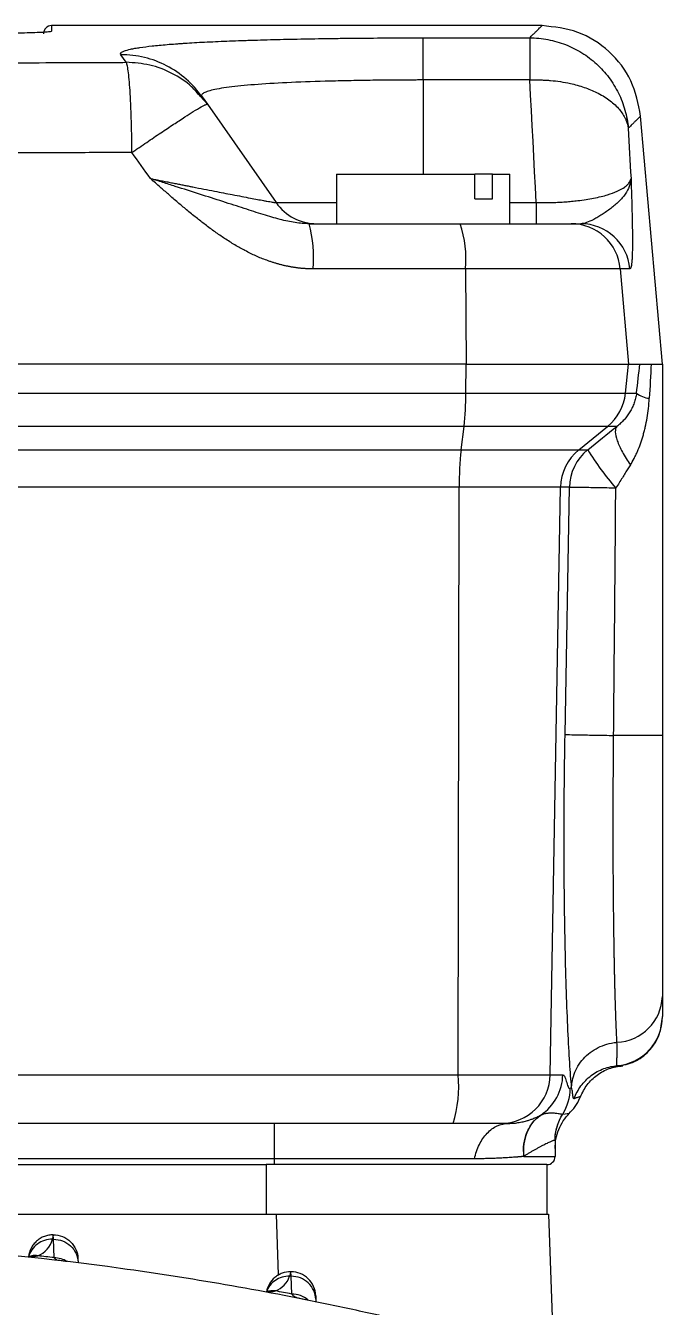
# Model space of a CAD drawing. Header units: millimetres. Extents: x 15 to 1184, y 5 to 836.
# Drawn here: x 357.21 to 376.5, y 621.91 to 660.73 of the extents above; entities that cross this region are included whole.
import ezdxf

# ---------------------------------------------------------------- set-up
doc = ezdxf.new("R2010")
doc.units = ezdxf.units.MM

msp = doc.modelspace()

# ---------------------------------------------------------------- linework, layer by layer
at = {"color": 7, "linetype": 'Continuous', "lineweight": 25}
for p, q in [((372.852, 660.728), (357.997, 660.728)), ((357.997, 660.728), (357.997, 660.557)), ((369.247, 660.359), (372.479, 660.359)), ((372.479, 660.359), (372.479, 659.082)), ((360.256, 659.617), (360.096, 659.847)), ((372.479, 659.082), (369.247, 659.082)), ((369.247, 659.082), (369.247, 656.228)), ((362.714, 658.345), (362.504, 658.58)), ((362.554, 658.574), (362.714, 658.345)), ((362.714, 658.345), (364.799, 655.368)), ((376.497, 650.478), (375.839, 657.991)), ((366.622, 656.228), (366.622, 654.728)), ((366.622, 656.228), (370.819, 656.228)), ((370.819, 655.478), (370.819, 656.228)), ((371.349, 656.228), (370.819, 656.228)), ((371.349, 655.478), (371.349, 656.228)), ((371.349, 656.228), (371.872, 656.228)), ((371.872, 654.728), (371.872, 656.228)), ((364.799, 655.368), (366.622, 655.368)), ((370.819, 655.478), (371.349, 655.478)), ((371.872, 655.368), (372.675, 655.368)), ((372.675, 655.368), (372.675, 654.728)), ((365.797, 654.728), (370.375, 654.728)), ((370.375, 654.728), (373.731, 654.728)), ((373.731, 654.728), (374.023, 654.728)), ((370.529, 653.359), (365.921, 653.359)), ((370.529, 653.359), (370.556, 650.478)), ((375.221, 653.359), (370.529, 653.359)), ((375.221, 653.359), (375.472, 650.478)), ((375.514, 653.359), (375.221, 653.359)), ((370.556, 650.478), (323.938, 650.478)), ((370.546, 649.596), (370.556, 650.478)), ((370.556, 650.478), (375.472, 650.478)), ((375.38, 649.596), (375.472, 650.478)), ((375.472, 650.478), (375.814, 650.478)), ((375.814, 650.478), (376.159, 650.478)), ((376.159, 650.478), (376.497, 650.478)), ((376.497, 650.478), (376.497, 639.229)), ((323.947, 649.596), (370.546, 649.596)), ((370.546, 649.596), (375.38, 649.596)), ((375.38, 649.596), (375.715, 649.596)), ((370.489, 648.587), (324.004, 648.587)), ((370.4, 647.884), (370.489, 648.587)), ((374.834, 648.587), (370.489, 648.587)), ((373.967, 647.884), (374.834, 648.587)), ((375.117, 648.587), (374.834, 648.587)), ((324.094, 647.884), (370.4, 647.884)), ((370.4, 647.884), (373.967, 647.884)), ((373.967, 647.884), (374.234, 647.884)), ((370.342, 646.744), (324.151, 646.744)), ((370.31, 628.952), (370.342, 646.744)), ((373.413, 646.744), (370.342, 646.744)), ((373.103, 628.952), (373.413, 646.744)), ((373.68, 646.744), (373.413, 646.744)), ((373.549, 639.255), (373.68, 646.744)), ((376.497, 639.229), (376.497, 631.32)), ((324.183, 628.952), (370.31, 628.952)), ((370.31, 628.952), (373.103, 628.952)), ((373.103, 628.952), (373.481, 628.952)), ((373.478, 627.762), (373.479, 627.762)), ((373.479, 627.762), (373.683, 627.783)), ((370.155, 627.478), (324.338, 627.478)), ((364.747, 626.407), (364.747, 627.478)), ((371.607, 627.478), (370.155, 627.478)), ((371.831, 627.478), (371.607, 627.478)), ((373.247, 626.961), (373.247, 626.478)), ((364.747, 626.407), (329.747, 626.407)), ((329.997, 626.228), (364.497, 626.228)), ((364.747, 626.228), (364.497, 626.228)), ((364.497, 626.228), (364.497, 624.728)), ((370.805, 626.407), (364.747, 626.407)), ((364.747, 626.228), (364.747, 626.407)), ((372.997, 626.228), (364.747, 626.228)), ((372.304, 626.478), (373.247, 626.478)), ((372.997, 626.228), (372.997, 624.728)), ((329.997, 624.728), (364.497, 624.728)), ((364.497, 624.728), (364.805, 624.728)), ((364.87, 622.888), (364.805, 624.728)), ((364.805, 624.728), (373.05, 624.728)), ((373.05, 624.728), (373.196, 620.554)), ((358.05, 623.968), (358.023, 623.968)), ((358.044, 624.104), (358.047, 624.104)), ((358.05, 623.968), (358.047, 624.104)), ((358.07, 623.413), (358.05, 623.968)), ((358.796, 623.38), (358.8, 623.27)), ((358.8, 623.27), (358.8, 623.264)), ((365.25, 622.848), (365.207, 622.848)), ((365.237, 622.984), (365.247, 622.984)), ((365.25, 622.848), (365.247, 622.984)), ((365.269, 622.309), (365.25, 622.848)), ((365.996, 622.26), (366, 622.15)), ((366, 622.15), (366.002, 622.083))]:
    msp.add_line(p, q, dxfattribs=at)
at = {"color": 7, "linetype": 'Continuous', "lineweight": 25, "flags": 128}
for points in [[(372.675, 655.368), (372.652, 655.832), (372.628, 656.297), (372.604, 656.761), (372.579, 657.225), (372.555, 657.689), (372.53, 658.154), (372.504, 658.618), (372.479, 659.082)], [(375.464, 657.623), (375.475, 657.432), (375.485, 657.241), (375.495, 657.051), (375.506, 656.86), (375.516, 656.67), (375.526, 656.479), (375.536, 656.288), (375.547, 656.098)], [(360.991, 656.098), (360.921, 656.196), (360.851, 656.295), (360.781, 656.393), (360.711, 656.492), (360.641, 656.59), (360.572, 656.689), (360.502, 656.788), (360.432, 656.886)]]:
    msp.add_lwpolyline(points, dxfattribs=at)
at = {"color": 7, "linetype": 'Continuous', "lineweight": 25}
for centre, radius, start, end in [((357.997, 660.478), 0.25, 90, 180), ((366.027, 656.228), 1.5, 215, 270), ((361.827, 653.679), 4.106, 355.5327, 14.807), ((367.203, 653.677), 3.342, 354.5373, 18.3346), ((373.729, 653.231), 1.498, 4.9149, 89.932), ((374.021, 653.23), 1.498, 4.9393, 89.9515), ((361.172, 649.616), 9.374, 353.6981, 359.8774), ((373.887, 649.752), 1.501, 309.096, 354.0327), ((376.179, 650.192), 0.755, 232.0646, 264.0228), ((380.254, 646.816), 9.912, 173.8143, 180.4134), ((374.914, 646.719), 1.501, 129.0998, 179.0211), ((375.18, 646.718), 1.501, 129.0737, 179.0156), ((381.518, 652.322), 8.529, 211.3544, 221.058), ((375.059, 631.37), 1.438, 272.4702, 358.0071), ((374.997, 630.718), 1.5, 274.6782, 359.9999), ((366.65, 628.592), 3.678, 342.3724, 5.6184), ((371.605, 628.976), 1.498, 270.0751, 359.0785), ((372.211, 628.558), 1.496, 327.8304, 359.1284), ((372.997, 626.478), 0.25, 270, 0), ((347.251, 528.816), 95.213, 83.47533, 83.77149), ((364.684, 621.901), 0.51, 79.8272, 111.0454), ((347.256, 528.828), 95.201, 79.09297, 79.39613)]:
    msp.add_arc(centre, radius, start, end, dxfattribs=at)
for centre, major_axis, ratio, start_param, end_param in [((357.314, 624.144), (0.579, 0.46), 0.98345, 4.42166, 5.360409), ((364.517, 623.08), (0.592, 0.44), 0.980734, 4.441333, 5.310814)]:
    msp.add_ellipse(centre, major_axis=major_axis, ratio=ratio, start_param=start_param, end_param=end_param, dxfattribs=at)
for points, knots in [([(357.997, 660.557), (357.997, 660.552), (357.982, 660.548), (357.925, 660.54), (357.882, 660.535), (357.769, 660.527), (357.7, 660.523), (357.537, 660.515), (357.442, 660.512), (357.235, 660.505), (357.122, 660.502), (356.876, 660.496), (356.745, 660.494), (356.475, 660.49), (356.333, 660.489), (356.042, 660.487), (355.895, 660.486), (355.747, 660.486)], [0, 0, 0, 0, 0.125, 0.125, 0.25, 0.25, 0.375, 0.375, 0.5, 0.5, 0.625, 0.625, 0.75, 0.75, 0.875, 0.875, 1, 1, 1, 1]), ([(372.479, 660.359), (372.494, 660.374), (372.525, 660.405), (372.567, 660.446), (372.606, 660.485), (372.654, 660.533), (372.707, 660.586), (372.76, 660.638), (372.8, 660.678), (372.829, 660.707), (372.847, 660.725), (372.85, 660.727), (372.851, 660.728)], [0, 0, 0, 0, 0.063663, 0.12655, 0.188662, 0.25, 0.375003, 0.5, 0.625008, 0.750008, 0.875004, 1, 1, 1, 1]), ([(360.096, 659.847), (360.082, 659.867), (360.084, 659.887), (360.102, 659.906), (360.119, 659.926), (360.152, 659.944), (360.2, 659.963), (360.248, 659.981), (360.312, 659.999), (360.391, 660.017), (360.411, 660.021), (360.432, 660.025), (360.453, 660.03), (360.475, 660.034), (360.498, 660.038), (360.522, 660.043), (360.569, 660.051), (360.62, 660.059), (360.674, 660.067), (360.783, 660.084), (360.905, 660.099), (361.042, 660.114), (361.179, 660.129), (361.329, 660.143), (361.494, 660.157), (361.576, 660.164), (361.662, 660.17), (361.751, 660.177), (361.796, 660.18), (361.841, 660.183), (361.888, 660.187), (361.934, 660.19), (361.981, 660.193), (362.028, 660.196), (362.219, 660.208), (362.42, 660.22), (362.632, 660.231), (362.845, 660.241), (363.068, 660.251), (363.302, 660.261), (363.419, 660.266), (363.539, 660.27), (363.661, 660.275), (363.723, 660.277), (363.785, 660.279), (363.847, 660.281), (363.91, 660.283), (363.973, 660.285), (364.037, 660.287), (364.292, 660.295), (364.554, 660.303), (364.823, 660.309), (365.091, 660.316), (365.366, 660.322), (365.648, 660.327), (365.93, 660.332), (366.219, 660.337), (366.514, 660.341), (366.588, 660.342), (366.662, 660.343), (366.737, 660.344), (366.811, 660.345), (366.886, 660.346), (366.961, 660.346), (367.111, 660.348), (367.261, 660.349), (367.412, 660.351), (367.713, 660.353), (368.017, 660.355), (368.323, 660.357), (368.628, 660.358), (368.936, 660.359), (369.247, 660.359)], [0, 0, 0, 0, 0.00183681, 0.00183681, 0.00183681, 0.00367363, 0.00367363, 0.00367363, 0.00551044, 0.00551044, 0.00551044, 0.00596964, 0.00596964, 0.00596964, 0.00642885, 0.00642885, 0.00642885, 0.00734725, 0.00734725, 0.00734725, 0.00918406, 0.00918406, 0.00918406, 0.01102088, 0.01102088, 0.01102088, 0.01193928, 0.01193928, 0.01193928, 0.01239849, 0.01239849, 0.01239849, 0.01285769, 0.01285769, 0.01285769, 0.0146945, 0.0146945, 0.0146945, 0.01653132, 0.01653132, 0.01653132, 0.01744972, 0.01744972, 0.01744972, 0.01790893, 0.01790893, 0.01790893, 0.01836813, 0.01836813, 0.01836813, 0.02020494, 0.02020494, 0.02020494, 0.02204175, 0.02204175, 0.02204175, 0.02387857, 0.02387857, 0.02387857, 0.02433777, 0.02433777, 0.02433777, 0.02479697, 0.02479697, 0.02479697, 0.02571538, 0.02571538, 0.02571538, 0.02755219, 0.02755219, 0.02755219, 0.02938901, 0.02938901, 0.02938901, 0.02938901]), ([(369.247, 659.082), (369.247, 659.27), (369.247, 659.443), (369.247, 659.596), (369.247, 659.749), (369.247, 659.882), (369.247, 659.993), (369.247, 660.103), (369.247, 660.19), (369.247, 660.251), (369.247, 660.313), (369.247, 660.349), (369.247, 660.359)], [0, 0, 0, 0, 0.25, 0.25, 0.25, 0.5, 0.5, 0.5, 0.75, 0.75, 0.75, 1, 1, 1, 1]), ([(372.479, 660.359), (372.664, 660.358), (372.849, 660.341), (373.031, 660.306), (373.213, 660.272), (373.391, 660.221), (373.564, 660.153), (373.736, 660.086), (373.903, 660.003), (374.06, 659.905), (374.217, 659.807), (374.365, 659.695), (374.502, 659.569), (374.638, 659.444), (374.763, 659.306), (374.874, 659.158), (374.986, 659.01), (375.083, 658.852), (375.165, 658.686), (375.247, 658.52), (375.314, 658.346), (375.364, 658.168), (375.414, 657.99), (375.448, 657.807), (375.464, 657.623)], [0, 0, 0, 0, 0.125, 0.125, 0.125, 0.25, 0.25, 0.25, 0.375, 0.375, 0.375, 0.5, 0.5, 0.5, 0.625, 0.625, 0.625, 0.75, 0.75, 0.75, 0.875, 0.875, 0.875, 1, 1, 1, 1]), ([(334.237, 659.617), (334.554, 659.615), (335.173, 659.613), (336.256, 659.609), (338.106, 659.602), (341.823, 659.592), (347.247, 659.586), (352.671, 659.592), (356.465, 659.602), (358.361, 659.609), (359.444, 659.613), (359.986, 659.616), (360.256, 659.617)], [0, 0, 0, 0, 0.0366655, 0.07143, 0.1250025, 0.2500039, 0.4999999, 0.749996, 0.8749975, 0.9374987, 0.9687494, 1, 1, 1, 1]), ([(362.554, 658.574), (362.416, 658.77), (362.255, 658.95), (362.075, 659.108), (361.894, 659.266), (361.695, 659.402), (361.482, 659.512), (361.269, 659.622), (361.043, 659.707), (360.81, 659.763), (360.577, 659.819), (360.336, 659.848), (360.096, 659.847)], [0, 0, 0, 0, 0.25, 0.25, 0.25, 0.5, 0.5, 0.5, 0.75, 0.75, 0.75, 1, 1, 1, 1]), ([(360.432, 656.886), (360.43, 657.062), (360.427, 657.236), (360.424, 657.406), (360.421, 657.577), (360.416, 657.743), (360.411, 657.902), (360.406, 658.062), (360.4, 658.215), (360.393, 658.359), (360.387, 658.503), (360.379, 658.638), (360.372, 658.761), (360.364, 658.885), (360.355, 658.998), (360.346, 659.098), (360.337, 659.198), (360.328, 659.285), (360.318, 659.357), (360.308, 659.43), (360.298, 659.489), (360.288, 659.532), (360.277, 659.576), (360.267, 659.604), (360.256, 659.617)], [0, 0, 0, 0, 0.125, 0.125, 0.125, 0.25, 0.25, 0.25, 0.375, 0.375, 0.375, 0.5, 0.5, 0.5, 0.625, 0.625, 0.625, 0.75, 0.75, 0.75, 0.875, 0.875, 0.875, 1, 1, 1, 1]), ([(362.504, 658.58), (362.418, 658.683), (362.178, 658.971), (361.652, 659.303), (360.978, 659.57), (360.497, 659.601), (360.256, 659.617)], [0, 0, 0, 0, 0.157478, 0.438331, 0.719183, 1, 1, 1, 1]), ([(369.247, 659.082), (369.191, 659.082), (369.086, 659.082), (368.935, 659.081), (368.799, 659.081), (368.678, 659.081), (368.489, 659.08), (368.228, 659.078), (367.78, 659.073), (367.229, 659.065), (366.375, 659.047), (365.375, 659.014), (364.339, 658.959), (363.501, 658.886), (363.002, 658.812), (362.732, 658.744), (362.621, 658.7), (362.567, 658.662), (362.544, 658.633), (362.538, 658.604), (362.548, 658.584), (362.554, 658.574)], [0, 0, 0, 0, 0.015187, 0.029035, 0.041544, 0.052714, 0.062546, 0.093835, 0.125086, 0.187731, 0.250131, 0.375415, 0.499946, 0.623438, 0.749818, 0.810861, 0.874912, 0.905984, 0.937459, 0.968774, 1, 1, 1, 1]), ([(372.479, 659.082), (372.521, 659.083), (372.605, 659.086), (372.731, 659.086), (372.856, 659.083), (372.983, 659.077), (373.168, 659.063), (373.415, 659.034), (373.685, 658.984), (373.924, 658.924), (374.196, 658.84), (374.532, 658.702), (374.825, 658.528), (375.034, 658.36), (375.166, 658.228), (375.28, 658.084), (375.355, 657.957), (375.407, 657.841), (375.442, 657.738), (375.457, 657.663), (375.464, 657.623)], [0, 0, 0, 0, 0.028397, 0.056703, 0.085104, 0.113778, 0.142892, 0.212758, 0.285746, 0.338095, 0.392931, 0.500035, 0.624938, 0.684913, 0.749976, 0.809105, 0.87498, 0.910801, 0.952474, 1, 1, 1, 1]), ([(360.432, 656.886), (360.449, 656.898), (360.486, 656.924), (360.561, 656.976), (360.694, 657.067), (360.952, 657.245), (361.308, 657.487), (361.631, 657.701), (361.868, 657.856), (362.076, 657.99), (362.317, 658.142), (362.479, 658.238), (362.567, 658.287), (362.607, 658.308), (362.645, 658.327), (362.679, 658.342), (362.705, 658.35), (362.711, 658.347), (362.714, 658.345)], [0, 0, 0, 0, 0.01433, 0.031269, 0.062536, 0.125054, 0.249967, 0.374914, 0.433435, 0.499992, 0.611857, 0.749873, 0.779246, 0.813546, 0.852772, 0.896924, 0.946, 1, 1, 1, 1]), ([(375.839, 657.99), (375.839, 657.989), (375.838, 657.989), (375.832, 657.983), (375.823, 657.974), (375.809, 657.96), (375.792, 657.944), (375.771, 657.923), (375.74, 657.892), (375.695, 657.848), (375.63, 657.785), (375.555, 657.711), (375.495, 657.652), (375.464, 657.623)], [0, 0, 0, 0, 0.07142, 0.142842, 0.214266, 0.285694, 0.357125, 0.42856, 0.5, 0.624985, 0.75, 0.873596, 1, 1, 1, 1]), ([(360.432, 656.886), (360.087, 656.885), (359.398, 656.882), (358.367, 656.878), (357.339, 656.875), (356.314, 656.871), (355.293, 656.869), (354.275, 656.866), (353.261, 656.864), (352.25, 656.862), (351.243, 656.861), (350.239, 656.859), (349.238, 656.859), (348.241, 656.858), (346.48, 656.858), (343.95, 656.859), (341.232, 656.864), (339.072, 656.869), (337.454, 656.874), (335.777, 656.879), (334.64, 656.884), (334.062, 656.886)], [0, 0, 0, 0, 0.039275, 0.078414, 0.117418, 0.156286, 0.195019, 0.233616, 0.272078, 0.310404, 0.348595, 0.38665, 0.424569, 0.462353, 0.500001, 0.624786, 0.75, 0.809127, 0.870503, 0.934127, 1, 1, 1, 1]), ([(360.991, 656.098), (361.047, 656.086), (361.157, 656.064), (361.319, 656.032), (361.475, 656.001), (361.624, 655.972), (361.767, 655.943), (361.904, 655.916), (362.034, 655.891), (362.158, 655.866), (362.461, 655.806), (362.911, 655.718), (363.502, 655.603), (364.014, 655.506), (364.344, 655.443), (364.52, 655.412), (364.607, 655.396), (364.679, 655.384), (364.734, 655.375), (364.772, 655.369), (364.796, 655.366), (364.798, 655.367), (364.799, 655.368)], [0, 0, 0, 0, 0.0322926, 0.0634538, 0.0934847, 0.1223863, 0.1501598, 0.1768066, 0.202328, 0.2267254, 0.2500007, 0.3829077, 0.4999035, 0.6318144, 0.7494393, 0.787141, 0.8239899, 0.8601094, 0.8956304, 0.9306902, 0.9654313, 1, 1, 1, 1]), ([(365.797, 654.728), (365.659, 654.728), (365.519, 654.74), (365.373, 654.763), (365.227, 654.785), (365.076, 654.817), (364.915, 654.859), (364.834, 654.88), (364.751, 654.903), (364.667, 654.928), (364.582, 654.952), (364.495, 654.979), (364.405, 655.006), (364.315, 655.034), (364.222, 655.064), (364.126, 655.095), (364.031, 655.125), (363.932, 655.157), (363.83, 655.19), (363.727, 655.223), (363.622, 655.257), (363.514, 655.292), (363.406, 655.327), (363.295, 655.363), (363.182, 655.4), (362.955, 655.473), (362.72, 655.548), (362.479, 655.625), (362.238, 655.702), (361.992, 655.78), (361.743, 655.859), (361.619, 655.898), (361.493, 655.938), (361.368, 655.978), (361.305, 655.998), (361.243, 656.018), (361.18, 656.038), (361.148, 656.048), (361.117, 656.058), (361.085, 656.068), (361.054, 656.078), (361.022, 656.088), (360.991, 656.098)], [0.00227838, 0.00227838, 0.00227838, 0.00227838, 0.00371263, 0.00371263, 0.00371263, 0.00514689, 0.00514689, 0.00514689, 0.00586401, 0.00586401, 0.00586401, 0.00658114, 0.00658114, 0.00658114, 0.00729827, 0.00729827, 0.00729827, 0.00801539, 0.00801539, 0.00801539, 0.00873252, 0.00873252, 0.00873252, 0.00944965, 0.00944965, 0.00944965, 0.0108839, 0.0108839, 0.0108839, 0.01231816, 0.01231816, 0.01231816, 0.01303528, 0.01303528, 0.01303528, 0.01339385, 0.01339385, 0.01339385, 0.01357313, 0.01357313, 0.01357313, 0.01375241, 0.01375241, 0.01375241, 0.01375241]), ([(365.921, 653.359), (365.906, 653.359), (365.891, 653.359), (365.876, 653.359), (365.861, 653.36), (365.846, 653.36), (365.831, 653.36), (365.816, 653.361), (365.801, 653.361), (365.786, 653.362), (365.771, 653.362), (365.756, 653.363), (365.741, 653.363), (365.726, 653.364), (365.711, 653.365), (365.696, 653.366), (365.681, 653.367), (365.666, 653.368), (365.651, 653.369), (365.636, 653.37), (365.621, 653.371), (365.606, 653.372), (365.591, 653.374), (365.576, 653.375), (365.561, 653.376), (365.546, 653.378), (365.531, 653.379), (365.516, 653.381), (365.501, 653.383), (365.485, 653.384), (365.47, 653.386), (365.455, 653.388), (365.44, 653.39), (365.425, 653.392), (365.41, 653.394), (365.395, 653.396), (365.38, 653.398), (365.365, 653.4), (365.35, 653.403), (365.334, 653.405), (365.319, 653.407), (365.304, 653.41), (365.289, 653.412), (365.274, 653.415), (365.259, 653.417), (365.244, 653.42), (365.228, 653.423), (365.213, 653.426), (365.198, 653.429), (365.183, 653.431), (365.168, 653.434), (365.153, 653.438), (365.137, 653.441), (365.122, 653.444), (365.107, 653.447), (365.092, 653.45), (365.077, 653.454), (365.062, 653.457), (365.046, 653.46), (365.031, 653.464), (365.016, 653.468), (365.001, 653.471), (364.986, 653.475), (364.97, 653.479), (364.955, 653.483), (364.94, 653.486), (364.925, 653.49), (364.909, 653.494), (364.894, 653.498), (364.879, 653.503), (364.864, 653.507), (364.848, 653.511), (364.833, 653.515), (364.818, 653.52), (364.803, 653.524), (364.788, 653.529), (364.772, 653.533), (364.757, 653.538), (364.742, 653.542), (364.726, 653.547), (364.711, 653.552), (364.696, 653.557), (364.681, 653.562), (364.665, 653.567), (364.65, 653.572), (364.635, 653.577), (364.619, 653.582), (364.604, 653.587), (364.589, 653.593), (364.573, 653.598), (364.558, 653.603), (364.543, 653.609), (364.527, 653.614), (364.512, 653.62), (364.457, 653.64), (364.403, 653.661), (364.349, 653.683), (364.294, 653.705), (364.239, 653.729), (364.184, 653.753), (364.129, 653.778), (364.074, 653.803), (364.019, 653.83), (363.964, 653.857), (363.909, 653.885), (363.854, 653.914), (363.751, 653.968), (363.65, 654.025), (363.55, 654.084), (363.444, 654.148), (363.34, 654.213), (363.237, 654.281), (363.14, 654.345), (363.044, 654.411), (362.949, 654.479), (362.848, 654.551), (362.748, 654.625), (362.649, 654.7), (362.558, 654.769), (362.468, 654.84), (362.378, 654.912), (362.28, 654.99), (362.181, 655.07), (362.084, 655.151), (361.996, 655.224), (361.909, 655.297), (361.822, 655.371), (361.726, 655.454), (361.63, 655.536), (361.534, 655.62), (361.452, 655.691), (361.37, 655.763), (361.288, 655.835), (361.189, 655.922), (361.09, 656.01), (360.991, 656.098)], [0, 0, 0, 0, 0.007805, 0.007805, 0.007805, 0.015618, 0.015618, 0.015618, 0.023437, 0.023437, 0.023437, 0.031266, 0.031266, 0.031266, 0.039104, 0.039104, 0.039104, 0.046954, 0.046954, 0.046954, 0.054816, 0.054816, 0.054816, 0.062691, 0.062691, 0.062691, 0.07058, 0.07058, 0.07058, 0.078486, 0.078486, 0.078486, 0.086407, 0.086407, 0.086407, 0.094347, 0.094347, 0.094347, 0.102305, 0.102305, 0.102305, 0.110283, 0.110283, 0.110283, 0.118282, 0.118282, 0.118282, 0.126302, 0.126302, 0.126302, 0.134346, 0.134346, 0.134346, 0.142414, 0.142414, 0.142414, 0.150507, 0.150507, 0.150507, 0.158626, 0.158626, 0.158626, 0.166773, 0.166773, 0.166773, 0.174947, 0.174947, 0.174947, 0.18315, 0.18315, 0.18315, 0.191384, 0.191384, 0.191384, 0.199648, 0.199648, 0.199648, 0.207945, 0.207945, 0.207945, 0.216275, 0.216275, 0.216275, 0.224638, 0.224638, 0.224638, 0.233036, 0.233036, 0.233036, 0.24147, 0.24147, 0.24147, 0.249941, 0.249941, 0.249941, 0.280311, 0.280311, 0.280311, 0.311251, 0.311251, 0.311251, 0.342797, 0.342797, 0.342797, 0.374984, 0.374984, 0.374984, 0.435266, 0.435266, 0.435266, 0.499419, 0.499419, 0.499419, 0.559832, 0.559832, 0.559832, 0.62435, 0.62435, 0.62435, 0.683861, 0.683861, 0.683861, 0.749602, 0.749602, 0.749602, 0.8088, 0.8088, 0.8088, 0.874789, 0.874789, 0.874789, 0.931304, 0.931304, 0.931304, 1, 1, 1, 1]), ([(372.675, 655.368), (372.708, 655.368), (372.775, 655.367), (372.875, 655.366), (372.974, 655.367), (373.073, 655.369), (373.172, 655.372), (373.27, 655.375), (373.368, 655.38), (373.465, 655.385), (373.561, 655.392), (373.656, 655.399), (373.75, 655.407), (373.843, 655.417), (374.08, 655.443), (374.446, 655.501), (374.839, 655.599), (375.15, 655.715), (375.325, 655.813), (375.427, 655.896), (375.484, 655.957), (375.528, 656.025), (375.54, 656.073), (375.547, 656.098)], [0, 0, 0, 0, 0.018639, 0.037296, 0.055994, 0.074756, 0.093606, 0.112566, 0.131658, 0.150904, 0.170325, 0.189943, 0.209777, 0.229847, 0.250171, 0.367658, 0.499326, 0.616167, 0.74979, 0.80311, 0.862576, 0.928202, 1, 1, 1, 1]), ([(375.547, 656.098), (375.546, 656.088), (375.545, 656.078), (375.544, 656.068), (375.543, 656.058), (375.542, 656.048), (375.54, 656.038), (375.538, 656.018), (375.534, 655.998), (375.53, 655.978), (375.521, 655.938), (375.509, 655.898), (375.494, 655.859), (375.465, 655.78), (375.423, 655.702), (375.37, 655.625), (375.343, 655.586), (375.314, 655.548), (375.282, 655.511), (375.249, 655.473), (375.214, 655.436), (375.177, 655.4), (375.14, 655.363), (375.101, 655.327), (375.06, 655.292), (375.019, 655.257), (374.977, 655.223), (374.933, 655.19), (374.89, 655.157), (374.846, 655.125), (374.801, 655.095), (374.757, 655.064), (374.713, 655.034), (374.669, 655.007), (374.625, 654.979), (374.582, 654.952), (374.54, 654.927), (374.519, 654.915), (374.498, 654.903), (374.477, 654.892), (374.457, 654.88), (374.437, 654.869), (374.417, 654.859), (374.338, 654.817), (374.267, 654.785), (374.201, 654.763), (374.136, 654.74), (374.077, 654.728), (374.023, 654.728)], [0.00228039, 0.00228039, 0.00228039, 0.00228039, 0.00245964, 0.00245964, 0.00245964, 0.00263889, 0.00263889, 0.00263889, 0.00299738, 0.00299738, 0.00299738, 0.00371437, 0.00371437, 0.00371437, 0.00514836, 0.00514836, 0.00514836, 0.00586535, 0.00586535, 0.00586535, 0.00658234, 0.00658234, 0.00658234, 0.00729933, 0.00729933, 0.00729933, 0.00801633, 0.00801633, 0.00801633, 0.00873332, 0.00873332, 0.00873332, 0.00945031, 0.00945031, 0.00945031, 0.0101673, 0.0101673, 0.0101673, 0.0105258, 0.0105258, 0.0105258, 0.01088429, 0.01088429, 0.01088429, 0.01231828, 0.01231828, 0.01231828, 0.01375226, 0.01375226, 0.01375226, 0.01375226]), ([(375.547, 656.098), (375.547, 656.078), (375.548, 656.058), (375.549, 656.038), (375.549, 656.018), (375.55, 655.998), (375.55, 655.978), (375.552, 655.938), (375.553, 655.898), (375.554, 655.858), (375.557, 655.779), (375.559, 655.699), (375.562, 655.62), (375.566, 655.462), (375.571, 655.306), (375.575, 655.152), (375.577, 655.075), (375.578, 654.999), (375.58, 654.924), (375.582, 654.849), (375.583, 654.775), (375.584, 654.702), (375.586, 654.629), (375.587, 654.557), (375.588, 654.487), (375.589, 654.417), (375.589, 654.349), (375.59, 654.283), (375.59, 654.217), (375.59, 654.153), (375.59, 654.092), (375.589, 654.03), (375.589, 653.971), (375.588, 653.915), (375.586, 653.86), (375.585, 653.807), (375.583, 653.757), (375.582, 653.732), (375.581, 653.709), (375.58, 653.686), (375.579, 653.663), (375.577, 653.641), (375.576, 653.62), (375.57, 653.537), (375.562, 653.472), (375.552, 653.428), (375.542, 653.383), (375.529, 653.359), (375.514, 653.359)], [0.00228039, 0.00228039, 0.00228039, 0.00228039, 0.00245964, 0.00245964, 0.00245964, 0.00263889, 0.00263889, 0.00263889, 0.00299738, 0.00299738, 0.00299738, 0.00371437, 0.00371437, 0.00371437, 0.00514836, 0.00514836, 0.00514836, 0.00586535, 0.00586535, 0.00586535, 0.00658234, 0.00658234, 0.00658234, 0.00729933, 0.00729933, 0.00729933, 0.00801633, 0.00801633, 0.00801633, 0.00873332, 0.00873332, 0.00873332, 0.00945031, 0.00945031, 0.00945031, 0.0101673, 0.0101673, 0.0101673, 0.0105258, 0.0105258, 0.0105258, 0.01088429, 0.01088429, 0.01088429, 0.01231828, 0.01231828, 0.01231828, 0.01375226, 0.01375226, 0.01375226, 0.01375226]), ([(375.715, 649.596), (375.708, 649.544), (375.699, 649.493), (375.687, 649.444), (375.675, 649.394), (375.661, 649.346), (375.644, 649.299), (375.627, 649.252), (375.608, 649.206), (375.586, 649.16), (375.575, 649.138), (375.564, 649.116), (375.552, 649.094), (375.54, 649.072), (375.528, 649.05), (375.515, 649.029), (375.464, 648.945), (375.405, 648.867), (375.338, 648.793), (375.322, 648.774), (375.305, 648.756), (375.287, 648.738), (375.269, 648.72), (375.251, 648.702), (375.233, 648.685), (375.196, 648.651), (375.157, 648.618), (375.117, 648.587)], [0.007258603, 0.007258603, 0.007258603, 0.007258603, 0.007883451, 0.007883451, 0.007883451, 0.008508299, 0.008508299, 0.008508299, 0.009133148, 0.009133148, 0.009133148, 0.009445572, 0.009445572, 0.009445572, 0.009757996, 0.009757996, 0.009757996, 0.011007693, 0.011007693, 0.011007693, 0.011320117, 0.011320117, 0.011320117, 0.011632541, 0.011632541, 0.011632541, 0.01225739, 0.01225739, 0.01225739, 0.01225739]), ([(375.528, 647.423), (375.567, 647.485), (375.604, 647.55), (375.64, 647.619), (375.658, 647.653), (375.676, 647.689), (375.693, 647.724), (375.71, 647.76), (375.727, 647.797), (375.743, 647.834), (375.807, 647.981), (375.863, 648.139), (375.911, 648.307), (375.924, 648.349), (375.935, 648.392), (375.947, 648.436), (375.958, 648.479), (375.969, 648.524), (375.979, 648.569), (376, 648.659), (376.018, 648.752), (376.034, 648.846), (376.05, 648.94), (376.063, 649.037), (376.074, 649.136), (376.086, 649.235), (376.094, 649.336), (376.1, 649.441)], [0.007258603, 0.007258603, 0.007258603, 0.007258603, 0.007883451, 0.007883451, 0.007883451, 0.008195875, 0.008195875, 0.008195875, 0.008508299, 0.008508299, 0.008508299, 0.009757996, 0.009757996, 0.009757996, 0.01007042, 0.01007042, 0.01007042, 0.010382845, 0.010382845, 0.010382845, 0.011007693, 0.011007693, 0.011007693, 0.011632541, 0.011632541, 0.011632541, 0.01225739, 0.01225739, 0.01225739, 0.01225739]), ([(375.117, 648.587), (375.084, 648.553), (375.069, 648.498), (375.071, 648.425), (375.074, 648.352), (375.094, 648.261), (375.131, 648.157), (375.167, 648.053), (375.221, 647.935), (375.288, 647.811), (375.356, 647.686), (375.437, 647.555), (375.528, 647.423)], [0, 0, 0, 0, 0.25, 0.25, 0.25, 0.5, 0.5, 0.5, 0.75, 0.75, 0.75, 1, 1, 1, 1]), ([(375.528, 647.423), (375.503, 647.384), (375.451, 647.302), (375.37, 647.173), (375.282, 647.033), (375.186, 646.88), (375.121, 646.774), (375.086, 646.72)], [0, 0, 0, 0, 0.168742, 0.353087, 0.553061, 0.768691, 1, 1, 1, 1]), ([(375.086, 646.72), (374.906, 646.723), (374.727, 646.726), (374.397, 646.732), (374.246, 646.734), (373.989, 646.739), (373.885, 646.741), (373.735, 646.743), (373.691, 646.744), (373.68, 646.744)], [0, 0, 0, 0, 0.25, 0.25, 0.5, 0.5, 0.75, 0.75, 1, 1, 1, 1]), ([(373.747, 628.572), (373.728, 628.785), (373.709, 629.035), (373.672, 629.608), (373.654, 629.931), (373.62, 630.653), (373.605, 631.043), (373.577, 631.878), (373.565, 632.324), (373.55, 633.034), (373.545, 633.279), (373.537, 633.775), (373.534, 634.028), (373.525, 634.797), (373.522, 635.325), (373.52, 636.414), (373.522, 636.977), (373.531, 638.109), (373.539, 638.679), (373.549, 639.255)], [0, 0, 0, 0, 0.125, 0.125, 0.25, 0.25, 0.375, 0.375, 0.5, 0.5, 0.5625, 0.5625, 0.625, 0.625, 0.75, 0.75, 0.875, 0.875, 1, 1, 1, 1]), ([(373.549, 639.255), (373.56, 639.254), (373.607, 639.254), (373.765, 639.251), (373.875, 639.249), (374.145, 639.244), (374.304, 639.241), (374.649, 639.235), (374.835, 639.232), (375.021, 639.229)], [0, 0, 0, 0, 0.25, 0.25, 0.5, 0.5, 0.75, 0.75, 1, 1, 1, 1]), ([(375.121, 629.933), (375.12, 629.96), (375.117, 630.014), (375.113, 630.099), (375.109, 630.186), (375.105, 630.276), (375.101, 630.369), (375.097, 630.464), (375.093, 630.562), (375.09, 630.661), (375.086, 630.762), (375.082, 630.866), (375.079, 630.971), (375.076, 631.077), (375.072, 631.186), (375.069, 631.295), (375.066, 631.406), (375.063, 631.518), (375.06, 631.63), (375.057, 631.743), (375.055, 631.856), (375.052, 631.969), (375.05, 632.082), (375.047, 632.195), (375.045, 632.308), (375.043, 632.42), (375.041, 632.533), (375.039, 632.645), (375.037, 632.756), (375.035, 632.867), (375.033, 632.978), (375.032, 633.088), (375.03, 633.197), (375.028, 633.305), (375.027, 633.413), (375.026, 633.519), (375.023, 633.722), (375.02, 634.026), (375.016, 634.436), (375.012, 634.854), (375.01, 635.276), (375.008, 635.704), (375.007, 636.136), (375.007, 636.574), (375.007, 637.016), (375.009, 637.459), (375.011, 637.903), (375.013, 638.346), (375.017, 638.788), (375.02, 639.082), (375.021, 639.229)], [0, 0, 0, 0, 0.01799, 0.035727, 0.05322, 0.070476, 0.087505, 0.104314, 0.12091, 0.137299, 0.153487, 0.169479, 0.185282, 0.200898, 0.216334, 0.231594, 0.246678, 0.261556, 0.276181, 0.290558, 0.304693, 0.31859, 0.332255, 0.345692, 0.358905, 0.371899, 0.384677, 0.397241, 0.409594, 0.42174, 0.43368, 0.445416, 0.45695, 0.468285, 0.47942, 0.490358, 0.501099, 0.541279, 0.581078, 0.620399, 0.659335, 0.697973, 0.736396, 0.774683, 0.812914, 0.850946, 0.888595, 0.925937, 0.963048, 1, 1, 1, 1]), ([(376.497, 639.229), (376.497, 639.229), (376.487, 639.229), (376.468, 639.229), (376.45, 639.229), (376.422, 639.229), (376.385, 639.229), (376.348, 639.229), (376.302, 639.229), (376.249, 639.229), (376.195, 639.229), (376.134, 639.229), (376.066, 639.229), (375.998, 639.229), (375.923, 639.229), (375.843, 639.229), (375.762, 639.229), (375.677, 639.229), (375.587, 639.229), (375.498, 639.229), (375.405, 639.229), (375.31, 639.229), (375.215, 639.229), (375.118, 639.229), (375.021, 639.229)], [0, 0, 0, 0, 0.125, 0.125, 0.125, 0.25, 0.25, 0.25, 0.375, 0.375, 0.375, 0.5, 0.5, 0.5, 0.625, 0.625, 0.625, 0.75, 0.75, 0.75, 0.875, 0.875, 0.875, 1, 1, 1, 1]), ([(376.497, 631.32), (376.497, 631.295), (376.497, 631.27), (376.497, 631.247), (376.497, 631.223), (376.497, 631.2), (376.497, 631.178), (376.497, 631.134), (376.497, 631.093), (376.497, 631.056), (376.497, 630.981), (376.497, 630.919), (376.497, 630.869), (376.497, 630.82), (376.497, 630.782), (376.497, 630.757), (376.497, 630.745), (376.497, 630.735), (376.497, 630.728), (376.497, 630.725), (376.497, 630.723), (376.497, 630.721), (376.497, 630.719), (376.497, 630.718), (376.497, 630.718)], [0.005658704, 0.005658704, 0.005658704, 0.005658704, 0.006059563, 0.006059563, 0.006059563, 0.006460422, 0.006460422, 0.006460422, 0.00726214, 0.00726214, 0.00726214, 0.008865577, 0.008865577, 0.008865577, 0.010469013, 0.010469013, 0.010469013, 0.011270731, 0.011270731, 0.011270731, 0.01167159, 0.01167159, 0.01167159, 0.012072449, 0.012072449, 0.012072449, 0.012072449]), ([(373.747, 628.572), (373.751, 628.662), (373.763, 628.751), (373.784, 628.838), (373.806, 628.926), (373.836, 629.011), (373.875, 629.093), (373.914, 629.175), (373.962, 629.254), (374.016, 629.328), (374.071, 629.402), (374.134, 629.471), (374.203, 629.534), (374.272, 629.597), (374.348, 629.654), (374.428, 629.704), (374.509, 629.753), (374.594, 629.796), (374.683, 629.831), (374.772, 629.865), (374.865, 629.892), (374.959, 629.91), (375.013, 629.921), (375.067, 629.928), (375.121, 629.933)], [0, 0, 0, 0, 0.125, 0.125, 0.125, 0.25, 0.25, 0.25, 0.375, 0.375, 0.375, 0.5, 0.5, 0.5, 0.625, 0.625, 0.625, 0.75, 0.75, 0.75, 0.875, 0.875, 0.875, 0.9459054, 0.9459054, 0.9459054, 0.9459054]), ([(375.119, 629.223), (375.118, 629.224), (375.116, 629.225), (375.114, 629.233), (375.113, 629.247), (375.113, 629.271), (375.115, 629.316), (375.119, 629.395), (375.124, 629.503), (375.127, 629.614), (375.128, 629.719), (375.126, 629.823), (375.123, 629.897), (375.121, 629.933)], [0, 0, 0, 0, 0.059843, 0.121565, 0.18518, 0.250711, 0.350095, 0.499529, 0.641343, 0.74866, 0.83768, 0.92156, 1, 1, 1, 1]), ([(372.817, 627.732), (373.016, 627.866), (373.183, 628.049), (373.414, 628.472), (373.477, 628.711), (373.481, 628.952)], [0, 0, 0, 0, 0.5, 0.5, 1, 1, 1, 1]), ([(373.481, 628.952), (373.503, 628.952), (373.524, 628.921), (373.563, 628.83), (373.582, 628.771), (373.618, 628.655), (373.636, 628.599), (373.672, 628.53), (373.69, 628.519), (373.707, 628.536)], [0, 0, 0, 0, 0.25, 0.25, 0.5, 0.5, 0.75, 0.75, 1, 1, 1, 1]), ([(373.827, 628.227), (373.851, 628.296), (373.881, 628.363), (373.915, 628.428), (373.949, 628.493), (373.988, 628.555), (374.031, 628.614), (374.074, 628.673), (374.122, 628.729), (374.174, 628.782), (374.225, 628.834), (374.28, 628.882), (374.339, 628.926), (374.397, 628.97), (374.459, 629.01), (374.523, 629.045), (374.588, 629.08), (374.654, 629.111), (374.723, 629.136), (374.792, 629.161), (374.863, 629.182), (374.934, 629.197), (374.995, 629.209), (375.057, 629.218), (375.119, 629.223)], [0, 0, 0, 0, 0.1189476, 0.1189476, 0.1189476, 0.2378952, 0.2378952, 0.2378952, 0.3568428, 0.3568428, 0.3568428, 0.4757904, 0.4757904, 0.4757904, 0.594738, 0.594738, 0.594738, 0.7136856, 0.7136856, 0.7136856, 0.8326332, 0.8326332, 0.8326332, 0.9337081, 0.9337081, 0.9337081, 0.9337081]), ([(375.201, 629.214), (375.201, 629.214), (375.201, 629.214), (375.197, 629.215), (375.181, 629.217), (375.156, 629.22), (375.132, 629.222), (375.119, 629.223)], [0, 0, 0, 0, 0.000001, 0.24907, 0.5, 0.743192, 1, 1, 1, 1]), ([(373.827, 628.227), (373.824, 628.226), (373.818, 628.224), (373.811, 628.227), (373.805, 628.234), (373.8, 628.244), (373.796, 628.259), (373.792, 628.277), (373.788, 628.305), (373.783, 628.348), (373.776, 628.411), (373.765, 628.485), (373.753, 628.544), (373.747, 628.572)], [0, 0, 0, 0, 0.073567, 0.146384, 0.21847, 0.289838, 0.360504, 0.430481, 0.499781, 0.631599, 0.758868, 0.881651, 1, 1, 1, 1]), ([(373.668, 627.769), (373.733, 627.841), (373.862, 627.986), (373.972, 628.167), (374.005, 628.273), (374.009, 628.286)], [0, 0, 0, 0, 0.4677, 0.935399, 1, 1, 1, 1]), ([(374.012, 628.284), (374.011, 628.284), (374.011, 628.284), (374.005, 628.283), (373.996, 628.28), (373.983, 628.277), (373.965, 628.272), (373.941, 628.265), (373.909, 628.255), (373.871, 628.243), (373.842, 628.232), (373.827, 628.227)], [0, 0, 0, 0, 0.094702, 0.192053, 0.292053, 0.394703, 0.499998, 0.617842, 0.749999, 0.875077, 1, 1, 1, 1]), ([(372.816, 627.732), (372.831, 627.739), (372.862, 627.753), (372.91, 627.769), (372.96, 627.781), (373.011, 627.79), (373.064, 627.796), (373.118, 627.798), (373.171, 627.797), (373.223, 627.794), (373.28, 627.788), (373.338, 627.779), (373.392, 627.769), (373.433, 627.762), (373.463, 627.759), (373.473, 627.761), (373.478, 627.762)], [0, 0, 0, 0, 0.043568, 0.090177, 0.139692, 0.192136, 0.247555, 0.305988, 0.36748, 0.432074, 0.499734, 0.599379, 0.699839, 0.800496, 0.900741, 1, 1, 1, 1]), ([(373.247, 626.719), (373.252, 626.817), (373.262, 627.014), (373.351, 627.298), (373.486, 627.562), (373.617, 627.71), (373.683, 627.783)], [0, 0, 0, 0, 0.250001, 0.500001, 0.75, 1, 1, 1, 1]), ([(370.805, 626.407), (370.837, 626.56), (370.888, 626.706), (371.019, 626.969), (371.099, 627.085), (371.282, 627.277), (371.385, 627.352), (371.602, 627.452), (371.716, 627.478), (371.831, 627.478)], [0, 0, 0, 0, 0.25, 0.25, 0.5, 0.5, 0.75, 0.75, 1, 1, 1, 1]), ([(371.831, 627.478), (371.86, 627.479), (371.918, 627.479), (372.002, 627.485), (372.084, 627.494), (372.163, 627.506), (372.24, 627.52), (372.313, 627.537), (372.394, 627.558), (372.48, 627.585), (372.586, 627.624), (372.699, 627.671), (372.773, 627.709), (372.81, 627.728)], [0, 0, 0, 0, 0.073654, 0.146559, 0.218718, 0.290137, 0.360822, 0.430776, 0.500005, 0.600974, 0.700007, 0.847599, 1, 1, 1, 1]), ([(372.314, 626.485), (372.283, 626.735), (372.314, 626.985), (372.489, 627.42), (372.634, 627.604), (372.816, 627.732)], [0, 0, 0, 0, 0.5, 0.5, 1, 1, 1, 1]), ([(372.304, 626.478), (372.289, 626.604), (372.289, 626.73), (372.303, 626.851), (372.318, 626.973), (372.348, 627.09), (372.392, 627.199), (372.436, 627.308), (372.495, 627.409), (372.565, 627.498), (372.636, 627.587), (372.718, 627.665), (372.81, 627.728)], [0, 0, 0, 0, 0.25, 0.25, 0.25, 0.5, 0.5, 0.5, 0.75, 0.75, 0.75, 1, 1, 1, 1]), ([(373.246, 626.962), (373.246, 627.032), (373.251, 627.102), (373.261, 627.172), (373.271, 627.242), (373.286, 627.311), (373.306, 627.378), (373.325, 627.446), (373.349, 627.512), (373.378, 627.576), (373.407, 627.64), (373.44, 627.702), (373.478, 627.762)], [0, 0, 0, 0, 0.25, 0.25, 0.25, 0.5, 0.5, 0.5, 0.75, 0.75, 0.75, 1, 1, 1, 1]), ([(373.246, 626.962), (373.246, 626.962), (373.246, 626.963), (373.246, 626.963), (373.246, 626.964), (373.245, 626.964), (373.245, 626.965), (373.245, 626.965), (373.244, 626.965), (373.244, 626.965), (373.243, 626.966), (373.242, 626.966), (373.242, 626.966), (373.241, 626.966), (373.24, 626.966), (373.239, 626.966), (373.238, 626.966), (373.237, 626.967), (373.236, 626.966), (373.235, 626.966), (373.234, 626.966), (373.233, 626.966), (373.232, 626.966), (373.231, 626.966), (373.229, 626.966), (373.228, 626.966), (373.227, 626.965), (373.225, 626.965), (373.224, 626.965), (373.222, 626.964), (373.22, 626.964), (373.219, 626.964), (373.217, 626.963), (373.215, 626.963), (373.213, 626.962), (373.212, 626.962), (373.21, 626.961), (373.208, 626.96), (373.206, 626.96), (373.204, 626.959), (373.201, 626.958), (373.199, 626.958), (373.197, 626.957), (373.195, 626.956), (373.192, 626.955), (373.19, 626.954), (373.188, 626.954), (373.185, 626.953), (373.183, 626.952), (373.172, 626.948), (373.161, 626.943), (373.149, 626.938), (373.136, 626.933), (373.123, 626.927), (373.108, 626.92), (373.093, 626.914), (373.076, 626.906), (373.059, 626.898), (373.042, 626.89), (373.023, 626.881), (373.003, 626.872), (372.983, 626.862), (372.961, 626.851), (372.938, 626.84), (372.916, 626.829), (372.892, 626.817), (372.867, 626.805), (372.843, 626.793), (372.817, 626.78), (372.791, 626.766), (372.765, 626.752), (372.738, 626.738), (372.71, 626.723), (372.696, 626.716), (372.683, 626.709), (372.67, 626.701), (372.657, 626.694), (372.643, 626.687), (372.63, 626.679), (372.616, 626.672), (372.603, 626.665), (372.589, 626.657), (372.576, 626.649), (372.563, 626.642), (372.549, 626.634), (372.536, 626.626), (372.523, 626.618), (372.509, 626.61), (372.496, 626.602), (372.483, 626.594), (372.469, 626.586), (372.456, 626.578), (372.443, 626.57), (372.43, 626.562), (372.417, 626.553), (372.404, 626.545), (372.391, 626.537), (372.378, 626.528), (372.365, 626.52), (372.352, 626.511), (372.339, 626.502), (372.327, 626.494), (372.314, 626.485)], [0, 0, 0, 0, 0.0155658, 0.0155658, 0.0155658, 0.0311351, 0.0311351, 0.0311351, 0.0467083, 0.0467083, 0.0467083, 0.0622856, 0.0622856, 0.0622856, 0.0778674, 0.0778674, 0.0778674, 0.093454, 0.093454, 0.093454, 0.1090457, 0.1090457, 0.1090457, 0.1246428, 0.1246428, 0.1246428, 0.1402457, 0.1402457, 0.1402457, 0.1558546, 0.1558546, 0.1558546, 0.1714698, 0.1714698, 0.1714698, 0.1870918, 0.1870918, 0.1870918, 0.2027207, 0.2027207, 0.2027207, 0.2183569, 0.2183569, 0.2183569, 0.2340007, 0.2340007, 0.2340007, 0.2496525, 0.2496525, 0.2496525, 0.3110212, 0.3110212, 0.3110212, 0.3728541, 0.3728541, 0.3728541, 0.4351691, 0.4351691, 0.4351691, 0.4979839, 0.4979839, 0.4979839, 0.5624206, 0.5624206, 0.5624206, 0.6256809, 0.6256809, 0.6256809, 0.6877842, 0.6877842, 0.6877842, 0.7487517, 0.7487517, 0.7487517, 0.7770604, 0.7770604, 0.7770604, 0.8046533, 0.8046533, 0.8046533, 0.8315329, 0.8315329, 0.8315329, 0.8577022, 0.8577022, 0.8577022, 0.8831644, 0.8831644, 0.8831644, 0.9079229, 0.9079229, 0.9079229, 0.9319814, 0.9319814, 0.9319814, 0.9553441, 0.9553441, 0.9553441, 0.9780153, 0.9780153, 0.9780153, 1, 1, 1, 1]), ([(372.304, 626.478), (372.295, 626.477), (372.285, 626.476), (372.275, 626.475), (372.266, 626.475), (372.256, 626.474), (372.246, 626.473), (372.237, 626.472), (372.228, 626.471), (372.218, 626.47), (372.209, 626.469), (372.2, 626.468), (372.19, 626.468), (372.181, 626.467), (372.172, 626.466), (372.163, 626.465), (372.154, 626.464), (372.145, 626.463), (372.136, 626.463), (372.127, 626.462), (372.119, 626.461), (372.11, 626.46), (372.102, 626.46), (372.093, 626.459), (372.084, 626.458), (372.076, 626.458), (372.068, 626.457), (372.06, 626.456), (372.052, 626.456), (372.044, 626.455), (372.036, 626.454), (372.028, 626.454), (372.02, 626.453), (372.012, 626.452), (372.005, 626.452), (371.997, 626.451), (371.989, 626.451), (371.959, 626.448), (371.929, 626.446), (371.898, 626.444), (371.868, 626.442), (371.838, 626.44), (371.808, 626.438), (371.779, 626.436), (371.749, 626.434), (371.719, 626.432), (371.691, 626.431), (371.662, 626.429), (371.633, 626.428), (371.607, 626.426), (371.58, 626.425), (371.552, 626.424), (371.525, 626.422), (371.498, 626.421), (371.471, 626.42), (371.444, 626.419), (371.416, 626.418), (371.388, 626.417), (371.361, 626.416), (371.334, 626.415), (371.306, 626.414), (371.278, 626.414), (371.251, 626.413), (371.223, 626.412), (371.195, 626.411), (371.167, 626.411), (371.139, 626.41), (371.112, 626.41), (371.084, 626.409), (371.056, 626.409), (371.028, 626.408), (371, 626.408), (370.972, 626.408), (370.944, 626.407), (370.917, 626.407), (370.888, 626.407), (370.861, 626.407), (370.833, 626.407), (370.805, 626.407)], [0, 0, 0, 0, 0.024795, 0.024795, 0.024795, 0.048874, 0.048874, 0.048874, 0.072235, 0.072235, 0.072235, 0.094879, 0.094879, 0.094879, 0.116807, 0.116807, 0.116807, 0.138017, 0.138017, 0.138017, 0.15851, 0.15851, 0.15851, 0.178286, 0.178286, 0.178286, 0.197345, 0.197345, 0.197345, 0.215687, 0.215687, 0.215687, 0.233312, 0.233312, 0.233312, 0.25022, 0.25022, 0.25022, 0.317104, 0.317104, 0.317104, 0.380928, 0.380928, 0.380928, 0.441694, 0.441694, 0.441694, 0.499403, 0.499403, 0.499403, 0.552482, 0.552482, 0.552482, 0.604887, 0.604887, 0.604887, 0.65662, 0.65662, 0.65662, 0.70768, 0.70768, 0.70768, 0.75807, 0.75807, 0.75807, 0.807791, 0.807791, 0.807791, 0.856843, 0.856843, 0.856843, 0.905227, 0.905227, 0.905227, 0.952946, 0.952946, 0.952946, 1, 1, 1, 1]), ([(321.816, 620.463), (322.033, 620.524), (322.467, 620.645), (323.12, 620.821), (323.771, 620.992), (324.423, 621.158), (325.073, 621.319), (325.723, 621.475), (326.373, 621.626), (327.022, 621.772), (327.67, 621.912), (328.317, 622.048), (329.652, 622.319), (331.678, 622.69), (335.622, 623.295), (340.809, 623.831), (347.246, 624.052), (353.684, 623.831), (359.023, 623.279), (363.269, 622.618), (365.903, 622.114), (368.002, 621.657), (369.384, 621.331), (370.588, 621.028), (371.625, 620.756), (372.324, 620.562), (372.678, 620.463)], [0, 0, 0, 0, 0.013164, 0.0262927, 0.0393863, 0.0524447, 0.0654679, 0.0784559, 0.0914089, 0.1043268, 0.1172096, 0.1300574, 0.1428702, 0.1965895, 0.250019, 0.3752701, 0.4999993, 0.6247247, 0.749984, 0.8122881, 0.8749894, 0.9061923, 0.9374945, 0.9577462, 0.9785814, 1, 1, 1, 1]), ([(358.044, 624.104), (357.999, 624.104), (357.953, 624.1), (357.908, 624.092), (357.864, 624.083), (357.819, 624.071), (357.777, 624.055), (357.734, 624.039), (357.693, 624.018), (357.654, 623.995), (357.615, 623.971), (357.578, 623.944), (357.544, 623.913), (357.511, 623.883), (357.479, 623.849), (357.451, 623.813), (357.423, 623.777), (357.399, 623.739), (357.378, 623.698), (357.336, 623.617), (357.309, 623.528), (357.299, 623.438)], [0, 0, 0, 0, 0.125, 0.125, 0.125, 0.25, 0.25, 0.25, 0.375, 0.375, 0.375, 0.5, 0.5, 0.5, 0.625, 0.625, 0.625, 0.75, 0.75, 0.75, 1, 1, 1, 1]), ([(358.023, 623.968), (357.941, 623.969), (357.859, 623.958), (357.781, 623.933), (357.704, 623.909), (357.63, 623.872), (357.565, 623.824), (357.5, 623.777), (357.444, 623.719), (357.399, 623.653), (357.353, 623.588), (357.32, 623.514), (357.299, 623.438)], [0, 0, 0, 0, 0.25, 0.25, 0.25, 0.5, 0.5, 0.5, 0.75, 0.75, 0.75, 1, 1, 1, 1]), ([(358.044, 624.104), (358.044, 624.104), (358.044, 624.103), (358.044, 624.095), (358.042, 624.084), (358.04, 624.064), (358.035, 624.03), (358.027, 623.988), (358.023, 623.968)], [0, 0, 0, 0, 0.138765, 0.268358, 0.388781, 0.500034, 0.761725, 1, 1, 1, 1]), ([(358.047, 624.104), (358.143, 624.104), (358.239, 624.086), (358.417, 624.014), (358.499, 623.96), (358.637, 623.827), (358.693, 623.747), (358.771, 623.572), (358.793, 623.476), (358.796, 623.38)], [0, 0, 0, 0, 0.25, 0.25, 0.5, 0.5, 0.75, 0.75, 1, 1, 1, 1]), ([(358.05, 623.968), (358.147, 623.968), (358.243, 623.95), (358.332, 623.916), (358.421, 623.881), (358.503, 623.83), (358.572, 623.765), (358.641, 623.701), (358.697, 623.624), (358.736, 623.539), (358.775, 623.454), (358.797, 623.362), (358.8, 623.27)], [0, 0, 0, 0, 0.25, 0.25, 0.25, 0.5, 0.5, 0.5, 0.75, 0.75, 0.75, 1, 1, 1, 1]), ([(357.581, 623.467), (357.532, 623.475), (357.483, 623.477), (357.436, 623.472), (357.389, 623.467), (357.343, 623.456), (357.299, 623.438)], [0, 0, 0, 0, 0.5, 0.5, 0.5, 1, 1, 1, 1]), ([(357.581, 623.467), (357.567, 623.463), (357.538, 623.454), (357.491, 623.444), (357.438, 623.436), (357.374, 623.432), (357.326, 623.436), (357.299, 623.438)], [0, 0, 0, 0, 0.155732, 0.322573, 0.500541, 0.717327, 1, 1, 1, 1]), ([(358.16, 623.341), (358.156, 623.342), (358.145, 623.344), (358.126, 623.353), (358.1, 623.373), (358.081, 623.399), (358.07, 623.413)], [0, 0, 0, 0, 0.149506, 0.366088, 0.649633, 1, 1, 1, 1]), ([(358.16, 623.341), (358.189, 623.338), (358.243, 623.331), (358.316, 623.323), (358.39, 623.314), (358.437, 623.308), (358.465, 623.305)], [0, 0, 0, 0, 0.268914, 0.500004, 0.700006, 1, 1, 1, 1]), ([(365.237, 622.984), (365.151, 622.984), (365.065, 622.969), (364.984, 622.94), (364.943, 622.925), (364.904, 622.907), (364.867, 622.886), (364.829, 622.865), (364.793, 622.84), (364.76, 622.813), (364.694, 622.758), (364.637, 622.691), (364.593, 622.617), (364.549, 622.543), (364.518, 622.461), (364.501, 622.377)], [0, 0, 0, 0, 0.25, 0.25, 0.25, 0.375, 0.375, 0.375, 0.5, 0.5, 0.5, 0.75, 0.75, 0.75, 1, 1, 1, 1]), ([(365.207, 622.848), (365.13, 622.85), (365.053, 622.84), (364.979, 622.819), (364.906, 622.798), (364.836, 622.766), (364.774, 622.724), (364.711, 622.682), (364.655, 622.63), (364.609, 622.572), (364.563, 622.513), (364.526, 622.447), (364.501, 622.377)], [0, 0, 0, 0, 0.25, 0.25, 0.25, 0.5, 0.5, 0.5, 0.75, 0.75, 0.75, 1, 1, 1, 1]), ([(365.237, 622.984), (365.237, 622.984), (365.237, 622.983), (365.236, 622.975), (365.234, 622.965), (365.232, 622.95), (365.228, 622.931), (365.223, 622.908), (365.216, 622.881), (365.21, 622.859), (365.207, 622.848)], [0, 0, 0, 0, 0.134844, 0.263121, 0.384837, 0.499996, 0.630125, 0.750005, 0.872117, 1, 1, 1, 1]), ([(365.996, 622.26), (365.993, 622.356), (365.971, 622.451), (365.932, 622.539), (365.893, 622.627), (365.837, 622.707), (365.768, 622.774), (365.699, 622.84), (365.617, 622.894), (365.528, 622.93), (365.439, 622.965), (365.343, 622.984), (365.247, 622.984)], [0, 0, 0, 0, 0.25, 0.25, 0.25, 0.5, 0.5, 0.5, 0.75, 0.75, 0.75, 1, 1, 1, 1]), ([(366, 622.15), (365.997, 622.242), (365.975, 622.334), (365.897, 622.504), (365.841, 622.581), (365.703, 622.71), (365.621, 622.761), (365.443, 622.83), (365.347, 622.848), (365.25, 622.848)], [0, 0, 0, 0, 0.25, 0.25, 0.5, 0.5, 0.75, 0.75, 1, 1, 1, 1]), ([(364.774, 622.403), (364.761, 622.398), (364.733, 622.387), (364.688, 622.376), (364.637, 622.369), (364.574, 622.367), (364.528, 622.373), (364.501, 622.377)], [0, 0, 0, 0, 0.154193, 0.320863, 0.500073, 0.708959, 1, 1, 1, 1]), ([(365.419, 622.2), (365.411, 622.202), (365.394, 622.206), (365.366, 622.22), (365.334, 622.242), (365.302, 622.272), (365.28, 622.297), (365.269, 622.309)], [0, 0, 0, 0, 0.156459, 0.347356, 0.572573, 0.797331, 1, 1, 1, 1]), ([(365.762, 622.132), (365.695, 622.188), (365.617, 622.233), (365.534, 622.263), (365.449, 622.293), (365.359, 622.309), (365.269, 622.309)], [0.5337924, 0.5337924, 0.5337924, 0.5337924, 0.7654976, 0.7654976, 0.7654976, 1, 1, 1, 1]), ([(365.419, 622.2), (365.452, 622.194), (365.515, 622.181), (365.604, 622.163), (365.672, 622.15), (365.724, 622.139), (365.749, 622.134), (365.762, 622.132)], [0, 0, 0, 0, 0.264249, 0.499999, 0.749997, 0.868407, 1, 1, 1, 1])]:
    msp.add_open_spline(points, degree=3, knots=knots, dxfattribs=at)
for points in [[(375.839, 657.99), (375.767, 658.356), (375.622, 659.089), (374.92, 659.986), (373.965, 660.608), (373.222, 660.688), (372.851, 660.728)], [(375.715, 649.596), (375.748, 649.891), (375.781, 650.185), (375.814, 650.478)], [(376.159, 650.478), (376.139, 650.133), (376.12, 649.787), (376.1, 649.441)], [(374.234, 647.884), (374.533, 648.124), (374.827, 648.359), (375.117, 648.587)], [(375.021, 639.229), (375.043, 641.726), (375.065, 644.223), (375.086, 646.72)], [(375.201, 629.214), (375.376, 629.257), (375.726, 629.343), (376.149, 629.696), (376.44, 630.162), (376.478, 630.521), (376.497, 630.7)], [(374.012, 628.284), (374.074, 628.41), (374.199, 628.662), (374.509, 628.953), (374.88, 629.16), (375.158, 629.203), (375.297, 629.224)], [(373.707, 628.536), (373.721, 628.549), (373.734, 628.561), (373.747, 628.572)], [(373.246, 626.961), (373.247, 627.243), (373.328, 627.524), (373.479, 627.762)], [(372.81, 627.728), (372.812, 627.729), (372.814, 627.731), (372.817, 627.732)], [(373.247, 626.961), (373.247, 626.961), (373.247, 626.961), (373.246, 626.962)], [(372.314, 626.485), (372.311, 626.483), (372.307, 626.481), (372.304, 626.478)], [(358.07, 623.413), (358.209, 623.413), (358.347, 623.375), (358.465, 623.305)]]:
    msp.add_open_spline(points, degree=3, dxfattribs=at)

doc.saveas('drawing.dxf')
